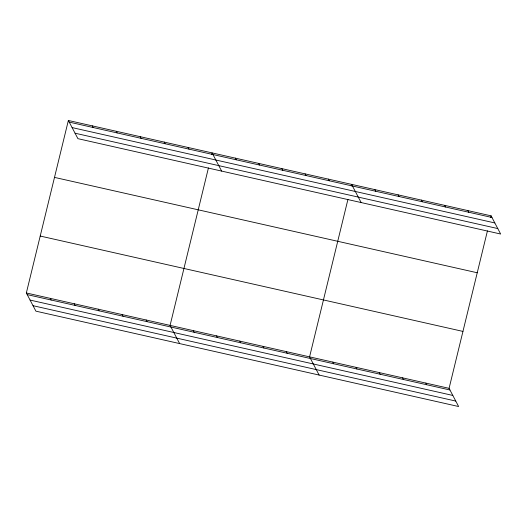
<?xml version="1.0" encoding="UTF-8"?>
<svg xmlns="http://www.w3.org/2000/svg" width="527" height="527" viewBox="0 0 527 527"><rect width="100%" height="100%" fill="white"/><g stroke="black" fill="none" stroke-linecap="round" stroke-linejoin="round"><path stroke-width="0.79" d="M487.442 230.859L449.083 388.333L458.635 406.528L35.902 311.161L26.35 292.972L68.365 120.472L491.098 215.839L500.65 234.028L77.917 138.667L68.365 120.472M208.435 167.915L170.083 325.396L179.635 343.584M211.709 154.477L212.091 152.896L221.643 171.091M347.939 199.39L309.58 356.865L319.131 375.059M351.213 185.945L351.595 184.364L361.147 202.559M490.716 217.42L491.098 215.839M69.228 122.112L491.961 217.48M72.094 127.58L494.827 222.941M75.051 133.206L497.784 228.566M54.498 177.395L477.231 272.762M40.217 236.043L462.95 331.411M26.35 292.972L449.083 388.333M27.213 294.613L449.946 389.98M30.079 300.074L452.812 395.441M33.036 305.7L455.769 401.067M467.851 210.589L468.714 212.236M444.597 205.346L445.46 206.992M421.35 200.102L422.213 201.742M398.096 194.858L398.959 196.499M374.849 189.615L375.711 191.255M328.347 179.121L329.21 180.768M425.836 383.089L426.699 384.73M305.093 173.877L305.956 175.517M402.582 377.846L403.445 379.486M281.846 168.633L282.709 170.274M379.335 372.602L380.198 374.242M258.592 163.39L259.455 165.03M356.081 367.352L356.944 368.999M235.345 158.14L236.208 159.786M332.833 362.108L333.696 363.755M188.139 147.494L189.002 149.134M286.332 351.621L287.195 353.261M164.187 142.086L165.043 143.733M263.078 346.371L263.941 348.018M140.228 136.684L141.091 138.324M239.831 341.127L240.694 342.774M116.276 131.282L117.139 132.923M216.577 335.883L217.44 337.524M92.317 125.874L93.18 127.521M193.33 330.64L194.193 332.28M146.124 319.988L146.987 321.635M122.172 314.586L123.035 316.226M98.213 309.184L99.076 310.825M74.261 303.776L75.124 305.423M50.302 298.374L51.165 300.015"/></g></svg>
